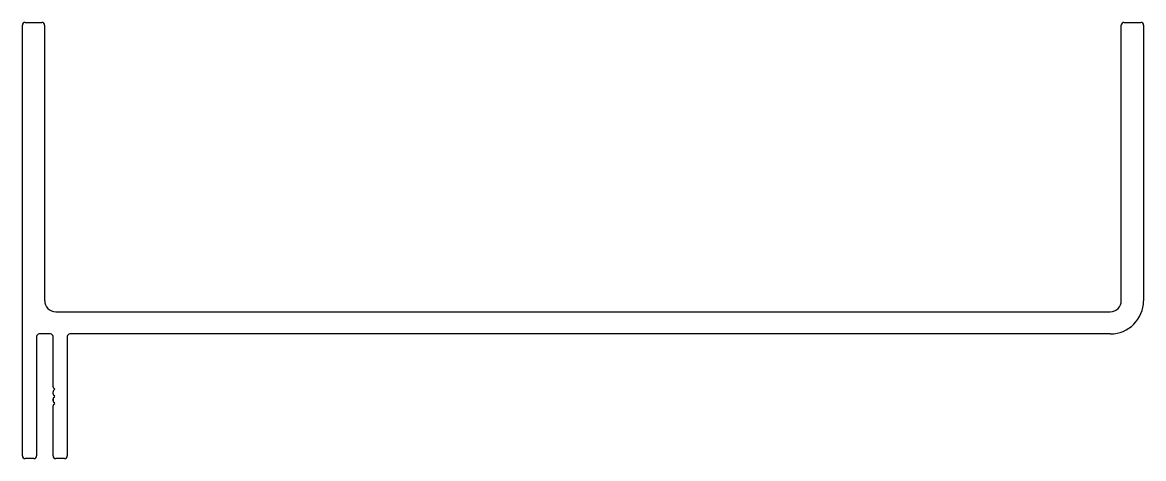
# Model space of a CAD drawing. Header units: inches. Extents: x -78 to 82, y 2 to 64.
import ezdxf

# ---------------------------------------------------------------- set-up
doc = ezdxf.new("R2010")
doc.units = ezdxf.units.IN
doc.header["$MEASUREMENT"] = 0
doc.layers.add('1', color=7, linetype='Continuous')

msp = doc.modelspace()

# ---------------------------------------------------------------- linework, layer by layer
at = {"layer": '1', "color": 6, "linetype": 'Continuous'}
for p, q in [((-77.99, 64.23), (-75.58, 64.23)), ((78.85, 64.23), (81.27, 64.23)), ((-78.37, 2.38), (-78.37, 63.85)), ((-75.2, 63.85), (-75.2, 24.53)), ((78.47, 24.53), (78.47, 63.85)), ((81.65, 63.85), (81.65, 24.53)), ((-73.62, 22.95), (76.9, 22.95)), ((-76.34, 19.4), (-76.34, 2.38)), ((-74.38, 19.78), (-75.96, 19.78)), ((-74, 12.24), (-74, 19.4)), ((-71.97, 19.4), (-71.97, 2.38)), ((76.9, 19.78), (-71.59, 19.78)), ((-74, 11.24), (-74, 11.54)), ((-73.76, 11.9), (-73.93, 12.07)), ((-73.93, 11.71), (-73.76, 11.88)), ((-74, 10.24), (-74, 10.54)), ((-74, 10.54), (-74, 10.24)), ((-74, 10.24), (-74, 10.54)), ((-74, 10.54), (-74, 10.24)), ((-74, 10.24), (-74, 10.54)), ((-73.76, 10.9), (-73.93, 11.07)), ((-73.93, 10.71), (-73.76, 10.88)), ((-73.76, 9.9), (-73.93, 10.07)), ((-73.93, 9.71), (-73.76, 9.88)), ((-74, 2.38), (-74, 9.54)), ((-74, 9.54), (-74, 9.54)), ((-76.72, 2), (-77.99, 2)), ((-72.35, 2), (-73.62, 2))]:
    msp.add_line(p, q, dxfattribs=at)
for centre, radius, start, end in [((-77.99, 63.85), 0.381, 90, 180), ((-75.58, 63.85), 0.381, 360, 90), ((78.85, 63.85), 0.381, 90, 180), ((81.27, 63.85), 0.381, 360, 90), ((-73.62, 24.53), 1.57, 180, 270), ((76.9, 24.53), 1.57, 270, 360), ((76.9, 24.53), 4.75, 270, 360), ((-75.96, 19.4), 0.381, 90, 180), ((-74.38, 19.4), 0.381, 360, 90), ((-71.59, 19.4), 0.381, 90, 180), ((-73.75, 12.24), 0.25, 180, 225), ((-73.75, 11.54), 0.25, 135, 180), ((-73.75, 11.24), 0.25, 180, 225), ((-73.76, 11.89), 0.008, 315, 45), ((-73.75, 10.54), 0.25, 135, 180), ((-73.75, 10.24), 0.25, 180, 225), ((-73.75, 9.54), 0.25, 135, 180), ((-73.76, 10.89), 0.008, 315, 45), ((-73.76, 9.89), 0.008, 315, 45), ((-77.99, 2.38), 0.381, 180, 270), ((-76.72, 2.38), 0.381, 270, 0), ((-73.62, 2.38), 0.381, 180, 270), ((-72.35, 2.38), 0.381, 270, 0)]:
    msp.add_arc(centre, radius, start, end, dxfattribs=at)

doc.saveas('drawing.dxf')
